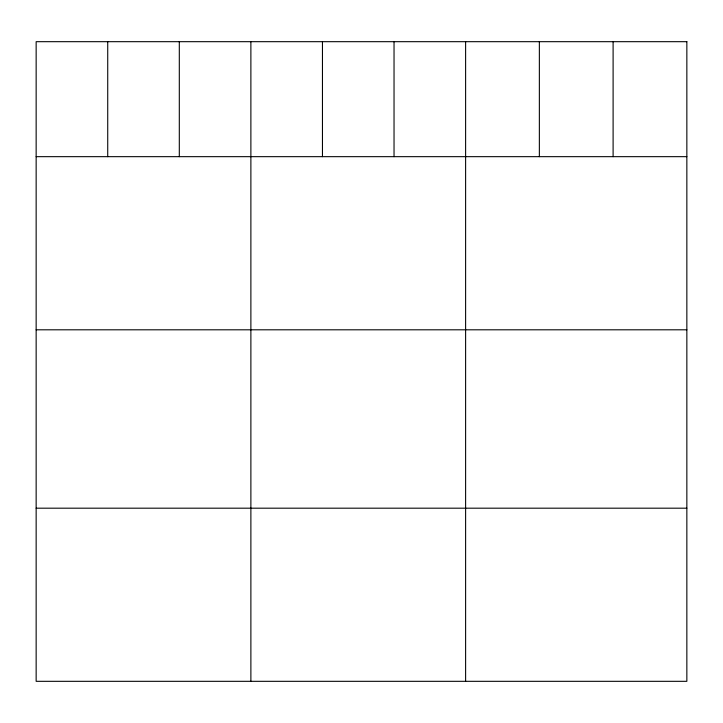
<?xml version="1.0" encoding="UTF-8"?>
<svg xmlns="http://www.w3.org/2000/svg" width="723" height="723" viewBox="0 0 723 723"><rect width="100%" height="100%" fill="white"/><g stroke="black" fill="none" stroke-linecap="round" stroke-linejoin="round"><path stroke-width="1.08" d="M36.15 156.665L686.85 156.665M36.15 329.805L686.85 329.805M36.15 508.188L686.85 508.188M613.104 41.681L613.104 156.665M539.358 41.681L539.358 156.665M465.612 41.681L465.612 681.319M394.035 41.681L394.035 156.665M322.458 41.681L322.458 156.665M250.881 41.681L250.881 681.319M179.304 41.681L179.304 156.665M107.727 41.681L107.727 156.665M686.85 41.681L36.15 41.681L36.15 681.319L686.85 681.319L686.85 41.681"/></g></svg>
